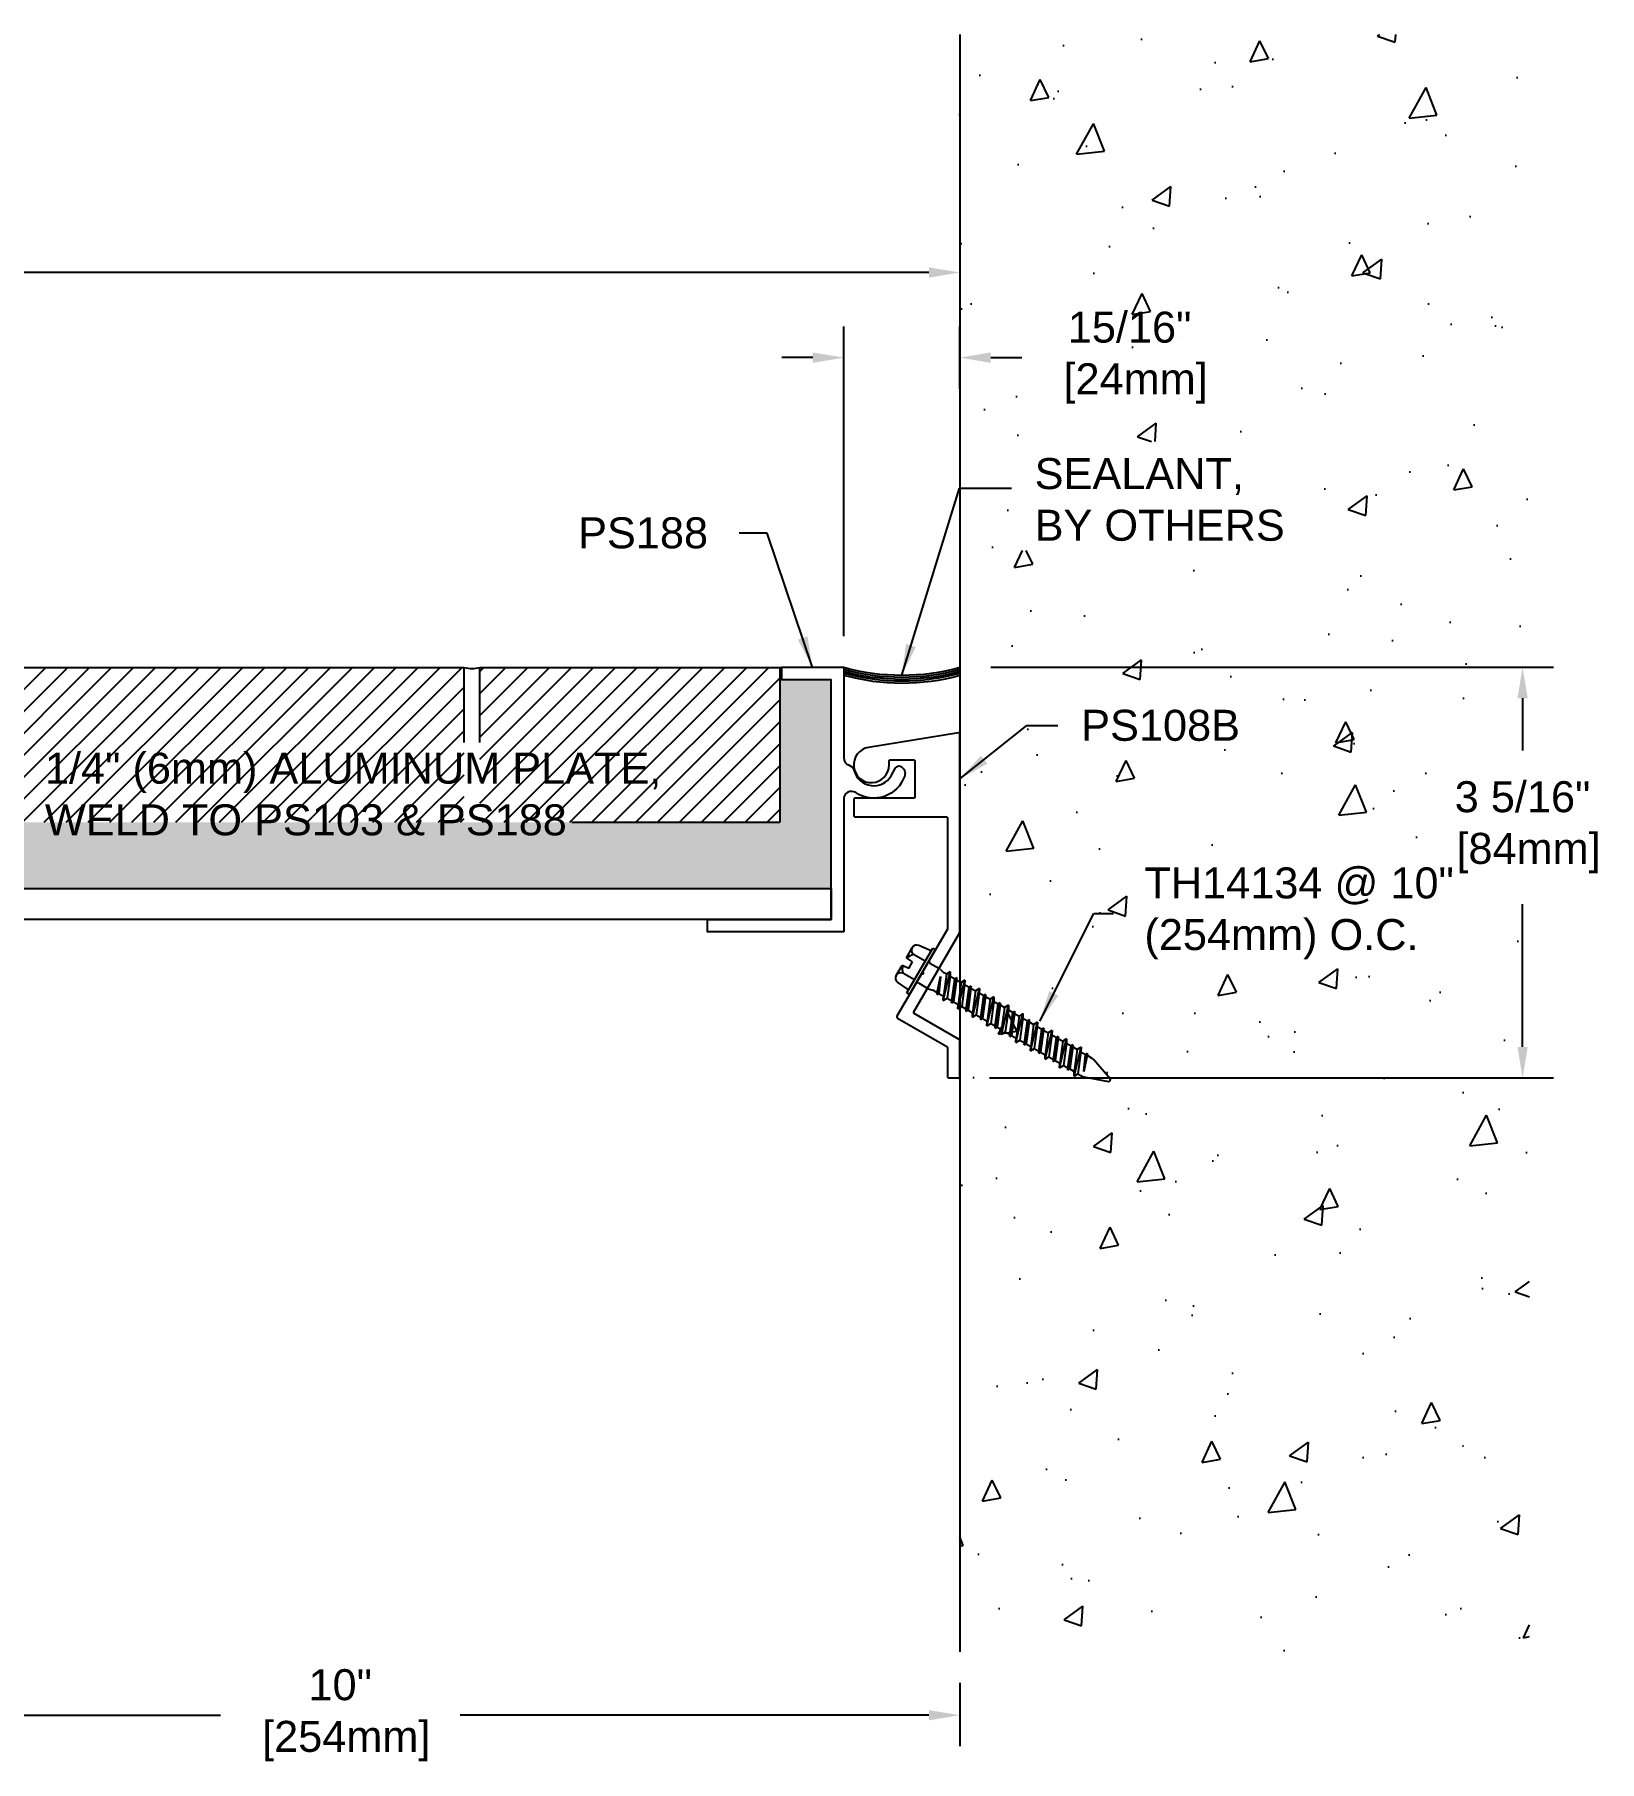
# Model space of a CAD drawing. Header units: inches. Extents: x -9.2 to 42.6, y -5.6 to 9.4.
# Drawn here: x 5.45 to 18.08, y -5.4 to 8.53 of the extents above; entities that cross this region are included whole.
import ezdxf

# ---------------------------------------------------------------- set-up
doc = ezdxf.new("R2010")
doc.units = ezdxf.units.IN
doc.header["$MEASUREMENT"] = 0
for name, color, linetype in [('ANCHORS', 4, 'Continuous'), ('CONDITIONS', 1, 'Continuous'), ('DIMENSIONS', 3, 'Continuous'), ('FILLERS', 2, 'Continuous'), ('METALS', 7, 'Continuous'), ('TEXT', 2, 'Continuous')]:
    doc.layers.add(name, color=color, linetype=linetype)
doc.styles.add('ARIAL', font='arial.ttf')
doc.dimstyles.new('Arial', dxfattribs={"dimtxt": 0.25, "dimasz": 0.25, "dimexe": 0.25, "dimexo": 0.25, "dimgap": 0.25, "dimtad": 0, "dimtih": 1, "dimtoh": 1, "dimdec": 4, "dimzin": 3, "dimdsep": 46, "dimlunit": 4, "dimtxsty": 'ARIAL', "dimcen": 0.25, "dimadec": 0, "dimazin": 0, "dimtfac": 1, "dimtdec": 4, "dimtofl": 0, "dimtmove": 0, "dimatfit": 3, "dimfxl": 0, "dimfrac": 2, "dimtolj": 1, "dimtzin": 0, "dimarcsym": 0})

# ---------------------------------------------------------------- blocks, each defined once
blk = doc.blocks.new('*D11')
at = {"layer": 'Defpoints', "color": 0}
for p in [(2.92, -4.52), (12.92, -4.52), (12.92, -5.03)]:
    blk.add_point(p, dxfattribs=at)
at = {"layer": 'DIMENSIONS', "color": 0, "lineweight": -2}
for p, q in [((2.92, -4.77), (2.92, -5.28)), ((12.92, -4.77), (12.92, -5.28)), ((3.17, -5.03), (6.954, -5.03)), ((12.67, -5.03), (8.887, -5.03))]:
    blk.add_line(p, q, dxfattribs=at)
at = {"layer": 'DIMENSIONS', "color": 0}
for points in [[(3.17, -4.989), (3.17, -5.072), (2.92, -5.03)], [(12.67, -4.989), (12.67, -5.072), (12.92, -5.03)]]:
    blk.add_solid(points, dxfattribs=at)
at = {"layer": 'DIMENSIONS', "color": 0, "insert": (7.92, -5.03), "char_height": 0.25, "attachment_point": 5, "style": 'ARIAL'}
blk.add_mtext('\\A1;10"\\P [254mm]', dxfattribs=at)
blk = doc.blocks.new('*D13')
at = {"layer": 'Defpoints', "color": 0}
for p in [(12.92, 7.545), (12.92, 6.608), (-4.72, 3.423)]:
    blk.add_point(p, dxfattribs=at)
at = {"layer": 'DIMENSIONS', "color": 0, "lineweight": -2}
for p, q in [((12.92, 7.295), (12.92, 6.358)), ((-4.72, 3.673), (-4.72, 6.858)), ((-4.47, 6.608), (3.134, 6.608)), ((12.67, 6.608), (5.067, 6.608))]:
    blk.add_line(p, q, dxfattribs=at)
at = {"layer": 'DIMENSIONS', "color": 0}
for points in [[(-4.47, 6.649), (-4.47, 6.566), (-4.72, 6.608)], [(12.67, 6.649), (12.67, 6.566), (12.92, 6.608)]]:
    blk.add_solid(points, dxfattribs=at)
at = {"layer": 'DIMENSIONS', "color": 0, "insert": (4.1, 6.608), "char_height": 0.25, "attachment_point": 5, "style": 'ARIAL'}
blk.add_mtext('\\A1;1\'-5 5/8"\\P [448mm]', dxfattribs=at)
blk = doc.blocks.new('Ps188')
blk.add_lwpolyline([(18.574, -31.102), (17.474, -31.102), (17.474, -31.002), (18.474, -31.002), (18.474, -29.067), (18.074, -29.067), (18.074, -28.967), (18.574, -28.967), (18.574, -29.697, 0.327484), (18.618, -29.757, -0.258273), (18.659, -29.801, 0.670674), (18.957, -29.841), (18.993, -29.779, -0.395294), (19.034, -29.766, -0.373564), (19.066, -29.842, -0.49567), (18.671, -29.978, 0.598932), (18.574, -30.03)], format="xyb", close=True)
blk = doc.blocks.new('sealant2')
for centre, radius, start, end in [((12.452, 5.137), 1.777, 254.708, 285.292), ((12.452, 5.121), 1.777, 254.708, 285.292), ((12.452, 5.105), 1.777, 254.708, 285.292), ((12.452, 5.09), 1.777, 254.708, 285.292), ((12.454, 5.058), 1.762, 254.5054, 285.3578)]:
    blk.add_arc(centre, radius, start, end)
blk = doc.blocks.new('*D25')
at = {"layer": 'Defpoints', "color": 0}
for p in [(12.92, 3.423), (12.91, 0.111), (17.461, 0.111)]:
    blk.add_point(p, dxfattribs=at)
at = {"layer": 'DIMENSIONS', "color": 0, "lineweight": -2}
for p, q in [((13.17, 3.423), (17.711, 3.423)), ((17.461, 3.173), (17.461, 2.753)), ((17.461, 0.361), (17.461, 1.512)), ((13.16, 0.111), (17.711, 0.111))]:
    blk.add_line(p, q, dxfattribs=at)
at = {"layer": 'DIMENSIONS', "color": 0}
for points in [[(17.42, 3.173), (17.503, 3.173), (17.461, 3.423)], [(17.42, 0.361), (17.503, 0.361), (17.461, 0.111)]]:
    blk.add_solid(points, dxfattribs=at)
at = {"layer": 'DIMENSIONS', "color": 0, "insert": (17.461, 2.133), "char_height": 0.25, "attachment_point": 5, "style": 'ARIAL'}
blk.add_mtext('\\A1;3 5/16"\\P [84mm]', dxfattribs=at)
blk = doc.blocks.new('*D26')
at = {"layer": 'Defpoints', "color": 0}
for p in [(12.92, 5.921), (12.92, 5.42), (11.983, 3.423)]:
    blk.add_point(p, dxfattribs=at)
at = {"layer": 'DIMENSIONS', "color": 0, "lineweight": -2}
for p, q in [((11.983, 3.673), (11.983, 6.171)), ((12.92, 5.67), (12.92, 6.171)), ((11.733, 5.921), (11.483, 5.921)), ((13.17, 5.921), (13.42, 5.921))]:
    blk.add_line(p, q, dxfattribs=at)
at = {"layer": 'DIMENSIONS', "color": 0}
for points in [[(11.733, 5.963), (11.733, 5.879), (11.983, 5.921)], [(13.17, 5.963), (13.17, 5.879), (12.92, 5.921)]]:
    blk.add_solid(points, dxfattribs=at)
at = {"layer": 'DIMENSIONS', "color": 0, "insert": (14.29, 5.921), "char_height": 0.25, "attachment_point": 5, "style": 'ARIAL'}
blk.add_mtext('\\A1;15/16"\\P [24mm]', dxfattribs=at)
blk = doc.blocks.new('PS108B')
blk.add_lwpolyline([(0.856, 1.174, 0.131652), (0.857, 1.179), (0.857, 2.775, 0.462664), (0.845, 2.785), (0.12, 2.666, 2.161396), (0.286, 2.525), (0.286, 2.556, -0.414214), (0.296, 2.566), (0.483, 2.566, -0.414214), (0.493, 2.556), (0.493, 2.267, -0.414214), (0.483, 2.257), (0.01, 2.257, 0.414214), (0, 2.247), (0, 2.117, 0.414214), (0.01, 2.107), (0.747, 2.107, -0.414214), (0.757, 2.097), (0.757, 1.206, -0.131652), (0.756, 1.201), (0.56, 0.863, 0.198912), (0.559, 0.855), (0.561, 0.848, -0.414214), (0.554, 0.836), (0.547, 0.834, 0.198912), (0.541, 0.829), (0.349, 0.497, 0.414214), (0.353, 0.483), (0.752, 0.253, -0.267949), (0.757, 0.244), (0.757, 0.01, 0.414214), (0.767, 0), (0.847, 0, 0.414214), (0.857, 0.01), (0.857, 0.302, 0.267949), (0.852, 0.311), (0.489, 0.52, -0.414214), (0.486, 0.534)], format="xyb", close=True)
blk = doc.blocks.new('TH14134')
for p, q in [((-0.129, 0.17), (-0.036, 0.17)), ((-0.031, 0.11), (-0.036, 0.17)), ((0.031, 0.11), (0.036, 0.17)), ((0.036, 0.17), (0.129, 0.17)), ((-0.209, 0), (-0.209, 0.025)), ((-0.209, 0.025), (0.209, 0.025)), ((-0.209, 0), (0.209, 0)), ((-0.18, 0.039), (-0.172, 0.133)), ((-0.086, 0.025), (-0.086, 0.133)), ((-0.031, 0.11), (0.031, 0.11)), ((0.086, 0.025), (0.086, 0.133)), ((0.18, 0.039), (0.172, 0.133)), ((0.209, 0.025), (0.209, 0)), ((-0.093, -0.015), (-0.093, -0.097)), ((-0.092, -0.11), (-0.084, -0.145)), ((0.092, -0.11), (0.084, -0.145)), ((0.093, -0.015), (0.093, -0.097)), ((-0.115, -0.26), (0.115, -0.193)), ((-0.115, -0.26), (-0.083, -0.243)), ((-0.115, -0.26), (-0.083, -0.278)), ((-0.098, -0.193), (0.043, -0.144)), ((-0.098, -0.193), (-0.083, -0.184)), ((-0.098, -0.193), (-0.083, -0.201)), ((-0.098, -0.328), (0.098, -0.26)), ((-0.083, -0.184), (0.043, -0.144)), ((0.043, -0.144), (-0.083, -0.201)), ((-0.083, -0.158), (-0.083, -0.184)), ((0.083, -0.175), (-0.083, -0.243)), ((-0.083, -0.201), (-0.083, -0.243)), ((0.083, -0.21), (-0.083, -0.278)), ((-0.083, -0.32), (0.083, -0.252)), ((0.083, -0.269), (-0.083, -0.336)), ((-0.083, -0.278), (-0.083, -0.32)), ((0.083, -0.158), (0.083, -0.175)), ((0.115, -0.193), (0.083, -0.175)), ((0.115, -0.193), (0.083, -0.21)), ((0.083, -0.21), (0.083, -0.252)), ((0.098, -0.26), (0.083, -0.252)), ((0.098, -0.26), (0.083, -0.269)), ((0.083, -0.269), (0.083, -0.311)), ((-0.115, -0.396), (0.115, -0.328)), ((-0.115, -0.396), (-0.083, -0.379)), ((-0.115, -0.396), (-0.083, -0.413)), ((-0.098, -0.328), (-0.083, -0.32)), ((-0.098, -0.328), (-0.083, -0.336)), ((-0.098, -0.464), (0.098, -0.396)), ((0.083, -0.311), (-0.083, -0.379)), ((-0.083, -0.336), (-0.083, -0.379)), ((0.083, -0.345), (-0.083, -0.413)), ((-0.083, -0.455), (0.083, -0.388)), ((0.083, -0.404), (-0.083, -0.472)), ((-0.083, -0.413), (-0.083, -0.455)), ((0.115, -0.328), (0.083, -0.311)), ((0.115, -0.328), (0.083, -0.345)), ((0.083, -0.345), (0.083, -0.388)), ((0.098, -0.396), (0.083, -0.388)), ((0.098, -0.396), (0.083, -0.404)), ((0.083, -0.404), (0.083, -0.446)), ((-0.115, -0.531), (0.115, -0.464)), ((-0.115, -0.531), (-0.083, -0.514)), ((-0.115, -0.531), (-0.083, -0.548)), ((-0.098, -0.464), (-0.083, -0.455)), ((-0.098, -0.464), (-0.083, -0.472)), ((-0.098, -0.599), (0.098, -0.531)), ((0.083, -0.446), (-0.083, -0.514)), ((-0.083, -0.472), (-0.083, -0.514)), ((0.083, -0.481), (-0.083, -0.548)), ((-0.083, -0.591), (0.083, -0.523)), ((0.083, -0.539), (-0.083, -0.607)), ((-0.083, -0.548), (-0.083, -0.591)), ((0.115, -0.464), (0.083, -0.446)), ((0.115, -0.464), (0.083, -0.481)), ((0.083, -0.481), (0.083, -0.523)), ((0.098, -0.531), (0.083, -0.523)), ((0.098, -0.531), (0.083, -0.539)), ((0.083, -0.539), (0.083, -0.582)), ((-0.115, -0.667), (0.115, -0.599)), ((-0.115, -0.667), (-0.083, -0.649)), ((-0.115, -0.667), (-0.083, -0.684)), ((-0.098, -0.599), (-0.083, -0.591)), ((-0.098, -0.599), (-0.083, -0.607)), ((-0.098, -0.734), (0.098, -0.667)), ((0.083, -0.582), (-0.083, -0.649)), ((-0.083, -0.607), (-0.083, -0.649)), ((0.083, -0.616), (-0.083, -0.684)), ((-0.083, -0.726), (0.083, -0.658)), ((0.083, -0.675), (-0.083, -0.743)), ((-0.083, -0.684), (-0.083, -0.726)), ((0.115, -0.599), (0.083, -0.582)), ((0.115, -0.599), (0.083, -0.616)), ((0.083, -0.616), (0.083, -0.658)), ((0.098, -0.667), (0.083, -0.658)), ((0.098, -0.667), (0.083, -0.675)), ((0.083, -0.675), (0.083, -0.717)), ((-0.115, -0.802), (0.115, -0.734)), ((-0.115, -0.802), (-0.083, -0.785)), ((-0.115, -0.802), (-0.083, -0.819)), ((-0.098, -0.734), (-0.083, -0.726)), ((-0.098, -0.734), (-0.083, -0.743)), ((-0.098, -0.87), (0.098, -0.802)), ((0.083, -0.717), (-0.083, -0.785)), ((-0.083, -0.743), (-0.083, -0.785)), ((0.083, -0.752), (-0.083, -0.819)), ((-0.083, -0.862), (0.083, -0.794)), ((0.083, -0.81), (-0.083, -0.878)), ((-0.083, -0.819), (-0.083, -0.862)), ((0.115, -0.734), (0.083, -0.717)), ((0.115, -0.734), (0.083, -0.752)), ((0.083, -0.752), (0.083, -0.794)), ((0.098, -0.802), (0.083, -0.794)), ((0.098, -0.802), (0.083, -0.81)), ((0.083, -0.81), (0.083, -0.853)), ((-0.115, -0.937), (0.115, -0.87)), ((-0.115, -0.937), (-0.083, -0.92)), ((-0.115, -0.937), (-0.083, -0.955)), ((-0.098, -0.87), (-0.083, -0.862)), ((-0.098, -0.87), (-0.083, -0.878)), ((-0.098, -1.005), (0.098, -0.937)), ((0.083, -0.853), (-0.083, -0.92)), ((-0.083, -0.878), (-0.083, -0.92)), ((0.083, -0.887), (-0.083, -0.955)), ((-0.083, -0.997), (0.083, -0.929)), ((0.083, -0.946), (-0.083, -1.013)), ((-0.083, -0.955), (-0.083, -0.997)), ((0.115, -0.87), (0.083, -0.853)), ((0.115, -0.87), (0.083, -0.887)), ((0.083, -0.887), (0.083, -0.929)), ((0.098, -0.937), (0.083, -0.929)), ((0.098, -0.937), (0.083, -0.946)), ((0.083, -0.946), (0.083, -0.988)), ((-0.115, -1.073), (0.115, -1.005)), ((-0.115, -1.073), (-0.083, -1.056)), ((-0.115, -1.073), (-0.083, -1.09)), ((-0.098, -1.005), (-0.083, -0.997)), ((-0.098, -1.005), (-0.083, -1.013)), ((-0.098, -1.141), (0.098, -1.073)), ((0.083, -0.988), (-0.083, -1.056)), ((-0.083, -1.013), (-0.083, -1.056)), ((0.083, -1.022), (-0.083, -1.09)), ((-0.083, -1.132), (0.083, -1.065)), ((0.083, -1.081), (-0.083, -1.149)), ((-0.083, -1.09), (-0.083, -1.132)), ((0.115, -1.005), (0.083, -0.988)), ((0.115, -1.005), (0.083, -1.022)), ((0.083, -1.022), (0.083, -1.065)), ((0.098, -1.073), (0.083, -1.065)), ((0.098, -1.073), (0.083, -1.081)), ((0.083, -1.081), (0.083, -1.123)), ((-0.115, -1.208), (0.115, -1.141)), ((-0.115, -1.208), (-0.083, -1.191)), ((-0.115, -1.208), (-0.083, -1.226)), ((-0.098, -1.141), (-0.083, -1.132)), ((-0.098, -1.141), (-0.083, -1.149)), ((-0.098, -1.276), (0.098, -1.208)), ((0.083, -1.123), (-0.083, -1.191)), ((-0.083, -1.149), (-0.083, -1.191)), ((0.083, -1.158), (-0.083, -1.226)), ((-0.083, -1.268), (0.083, -1.2)), ((0.083, -1.217), (-0.083, -1.284)), ((-0.083, -1.226), (-0.083, -1.268)), ((0.115, -1.141), (0.083, -1.123)), ((0.115, -1.141), (0.083, -1.158)), ((0.083, -1.158), (0.083, -1.2)), ((0.098, -1.208), (0.083, -1.2)), ((0.098, -1.208), (0.083, -1.217)), ((0.083, -1.217), (0.083, -1.259)), ((-0.115, -1.344), (0.115, -1.276)), ((-0.115, -1.344), (-0.083, -1.327)), ((-0.115, -1.344), (-0.083, -1.361)), ((-0.098, -1.276), (-0.083, -1.268)), ((-0.098, -1.276), (-0.083, -1.284)), ((-0.098, -1.411), (0.098, -1.344)), ((0.083, -1.259), (-0.083, -1.327)), ((-0.083, -1.284), (-0.083, -1.327)), ((0.083, -1.293), (-0.083, -1.361)), ((-0.083, -1.403), (0.083, -1.336)), ((0.083, -1.352), (-0.083, -1.42)), ((-0.083, -1.361), (-0.083, -1.403)), ((0.115, -1.276), (0.083, -1.259)), ((0.115, -1.276), (0.083, -1.293)), ((0.083, -1.293), (0.083, -1.336)), ((0.098, -1.344), (0.083, -1.336)), ((0.098, -1.344), (0.083, -1.352)), ((0.083, -1.352), (0.083, -1.394)), ((-0.115, -1.479), (0.115, -1.411)), ((-0.115, -1.479), (-0.083, -1.462)), ((-0.115, -1.479), (-0.083, -1.496)), ((-0.098, -1.411), (-0.083, -1.403)), ((-0.098, -1.411), (-0.083, -1.42)), ((0.083, -1.394), (-0.083, -1.462)), ((-0.083, -1.42), (-0.083, -1.462)), ((0.083, -1.429), (-0.083, -1.496)), ((-0.083, -1.496), (-0.083, -1.531)), ((-0.045, -1.528), (0.083, -1.471)), ((-0.045, -1.528), (0.098, -1.479)), ((0.083, -1.487), (-0.045, -1.528)), ((0.115, -1.411), (0.083, -1.394)), ((0.115, -1.411), (0.083, -1.429)), ((0.083, -1.429), (0.083, -1.471)), ((0.098, -1.479), (0.083, -1.471)), ((0.098, -1.479), (0.083, -1.487)), ((0.083, -1.487), (0.083, -1.531)), ((-0.08, -1.551), (-0.013, -1.742)), ((0.08, -1.551), (0.013, -1.742))]:
    blk.add_line(p, q)
for centre, radius, start, end in [((-0.129, 0.126), 0.0436, 9.285, 170.715), ((0, 0.051), 0.119, 107.4215, 136.0407), ((0, 0.051), 0.119, 43.9593, 72.5785), ((0.129, 0.126), 0.0436, 9.285, 170.715), ((-0.195, 0.04), 0.015, 270, 355), ((0.195, 0.04), 0.015, 185, 270), ((-0.108, -0.015), 0.0147, 0, 90), ((-0.031, -0.097), 0.062, 180, 191.9357), ((0.031, -0.097), 0.062, 348.0643, 0), ((0.108, -0.015), 0.0147, 90, 180), ((-0.145, -0.158), 0.062, 0, 11.9357), ((0.145, -0.158), 0.062, 168.0643, 180), ((-0.021, -1.531), 0.062, 180, 199.3058), ((0.021, -1.531), 0.062, 340.6942, 0), ((0, -1.736), 0.0141, 204.1001, 335.8999)]:
    blk.add_arc(centre, radius, start, end)

msp = doc.modelspace()

# ---------------------------------------------------------------- hatches: boundary and pattern name
at = {"layer": 'CONDITIONS'}
h = msp.add_hatch(dxfattribs=at)
h.set_pattern_fill('AR-CONC', color=256, scale=0.25, angle=15, style=0)
h.paths.add_polyline_path([(17.51799, 0.91692), (17.50259, 0.9277, -0.41056306), (17.49098, 0.97214), (17.51799, 1.01893), (17.51799, 8.52727), (12.92033, 8.52727), (12.92033, -4.51977), (17.51799, -4.51977)])
h.paths.add_polyline_path([(14.34454, 1.05097), (14.34454, 1.95295), (17.30811, 1.95295), (17.30811, 1.05097)], flags=16)
h.paths.add_polyline_path([(14.7592, 2.72086), (13.63719, 2.72086), (13.63719, 3.13528), (14.7592, 3.13528)], flags=16)
h.paths.add_polyline_path([(13.35668, 4.36637), (13.35668, 5.24397), (15.6129, 5.24397), (15.6129, 4.36637)], flags=16)
h.paths.add_polyline_path([(14.34695, 1.87496), (17.25298, 1.87496), (17.25298, 1.00075), (14.34695, 1.00075)], flags=24)
h.paths.add_polyline_path([(13.63429, 3.10206), (14.7656, 3.10206), (14.7656, 2.71854), (13.63429, 2.71854)], flags=24)
h.paths.add_polyline_path([(13.46136, 5.17782), (15.56078, 5.17782), (15.56078, 4.3732), (13.46136, 4.3732)], flags=8)
h = msp.add_hatch(dxfattribs=at)
h.set_pattern_fill('AR-SAND', color=256, scale=0.125, style=0)
h.paths.add_polyline_path([(11.88283, 3.3226), (11.48283, 3.3226), (11.48283, 3.4226), (11.46783, 3.4226), (11.46783, 2.1726), (9.78928, 2.1726), (5.43144, 2.1726), (-2.20807, 2.1726, -0.0519454), (-1.66773, 1.3876), (-1.66773, 1.6376), (11.88283, 1.6376)])
h.paths.add_polyline_path([(5.4742, 2.80251), (10.50558, 2.80251), (10.50558, 1.99634), (5.4742, 1.99634)], flags=25)
h = msp.add_hatch(dxfattribs=at)
h.set_pattern_fill('ANSI31', color=256, style=0)
h.paths.add_polyline_path([(4.92033, 3.4226), (4.92033, 3.29358), (4.92033, 2.91292), (4.92033, 2.1726), (5.43144, 2.1726), (8.92033, 2.1726), (8.92033, 2.81705), (8.92033, 3.4226)])
h.paths.add_polyline_path([(5.4742, 2.80251), (10.50558, 2.80251), (10.50558, 1.99634), (5.4742, 1.99634)], flags=9)
h.paths.add_polyline_path([(0.27251, 3.29739), (5.30388, 3.29739), (5.30388, 2.49123), (0.27251, 2.49123)], flags=9)
h = msp.add_hatch(dxfattribs=at)
h.set_pattern_fill('ANSI31', color=256, style=0)
h.paths.add_polyline_path([(9.04533, 3.4226), (9.04533, 2.81705), (9.04533, 2.1726), (9.78928, 2.1726), (11.46783, 2.1726), (11.46783, 3.4226)])
h.paths.add_polyline_path([(5.4742, 2.80251), (10.50558, 2.80251), (10.50558, 1.99634), (5.4742, 1.99634)], flags=9)

# ---------------------------------------------------------------- linework, layer by layer
for p, q in [((12.92033, 8.52727), (12.92033, -4.51977)), ((12.92033, 8.52727), (12.92033, -4.51977)), ((4.92033, 3.4226), (8.92033, 3.4226)), ((8.92033, 2.81705), (8.92033, 3.4226)), ((9.04533, 2.81705), (9.04533, 3.4226)), ((9.04533, 3.4226), (11.48283, 3.4226)), ((11.46783, 3.4226), (11.46783, 2.1726)), ((9.78928, 2.1726), (11.46783, 2.1726))]:
    msp.add_line(p, q, dxfattribs=at)
msp.add_arc((8.98283, 3.64819), 0.2341, 254.515091, 285.484909, dxfattribs=at)
at = {"layer": 'METALS'}
msp.add_lwpolyline([(11.88283, 1.6376), (11.88283, 1.3876), (-1.66773, 1.3876), (-1.66773, 1.6376)], close=True, dxfattribs=at)

# ---------------------------------------------------------------- block references
msp.add_blockref('PS108B', (12.06333, 0.1106))
at = {"layer": 'ANCHORS', "rotation": 60.00000000000024}
msp.add_blockref('TH14134', (12.61864, 0.96459), dxfattribs=at)
at = {"layer": 'FILLERS'}
msp.add_blockref('sealant2', (0, 0), dxfattribs=at)
at = {"layer": 'METALS'}
msp.add_blockref('Ps188', (-6.5912, 32.38989), dxfattribs=at)

# ---------------------------------------------------------------- texts
at = {"layer": 'TEXT', "char_height": 0.25, "style": 'ARIAL'}
for s, insert, attachment_point in [('\\A1;SEALANT,\\PBY OTHERS', (13.52386, 4.77551), 4), ('\\A1;PS188', (10.88807, 4.5061), 6), ('\\A1;PS108B', (13.89936, 2.95345), 4), ('1/4" (6mm) ALUMINUM PLATE,\\PWELD TO PS103 & PS188', (5.5367, 2.39943), 4)]:
    msp.add_mtext(s, dxfattribs=dict(at, insert=insert, attachment_point=attachment_point))
at = {"layer": 'TEXT', "insert": (14.40945, 1.43785), "char_height": 0.25, "width": 2.6649617, "attachment_point": 4, "style": 'ARIAL'}
msp.add_mtext('TH14134 @ 10" (254mm) O.C.', dxfattribs=at)

# ---------------------------------------------------------------- dimensions: what is measured, and where the dimension line sits
at = {"layer": 'DIMENSIONS'}
for base, p1, p2, picture, middle in [((12.92033, 6.60752), (-4.71967, 3.4226), (12.92033, 7.54456), '*D13', (4.10033, 6.60752)), ((12.92033, 5.92096), (11.98283, 3.4226), (12.92033, 5.4196), '*D26', (14.28971, 5.92096)), ((12.92033, -5.03029), (2.92033, -4.51977), (12.92033, -4.51977), '*D11', (7.92033, -5.03029))]:
    dim = msp.add_linear_dim(base=base, p1=p1, p2=p2, dimstyle='Arial', override={"dimpost": '\\X'}, dxfattribs=at)
    dim.commit()
    dim.dimension.update_dxf_attribs({"geometry": picture, "text_midpoint": middle, "dimtype": 160})
dim = msp.add_linear_dim(base=(17.46139, 0.1106), p1=(12.92033, 3.4226), p2=(12.91033, 0.1106), angle=90, dimstyle='Arial', override={"dimpost": '\\X'}, dxfattribs=at)
dim.commit()
dim.dimension.update_dxf_attribs({"geometry": '*D25', "text_midpoint": (17.46139, 2.13259), "dimtype": 160})

# ---------------------------------------------------------------- leaders
at = {"layer": 'TEXT', "annotation_type": 0, "has_hookline": 1}
for points, override, hookline_direction, text_width in [([(12.45158, 3.35967), (12.91825, 4.86926), (13.33636, 4.86926)], {"dimgap": 0.1875, "dimtad": 0}, 0, 1.97442), ([(11.73144, 3.4226), (11.36463, 4.5061), (11.13807, 4.5061)], {"dimgap": 0.25, "dimtad": 0}, 1, 1.00631), ([(12.92033, 2.52223), (13.46186, 2.95345), (13.71186, 2.95345)], {"dimgap": 0.1875, "dimtad": 0}, 0, 1.23602), ([(4.69229, 1.6376), (5.0992, 2.39943), (5.3492, 2.39943)], {"dimgap": 0.1875, "dimtad": 0}, 0, 4.90638), ([(13.56598, 0.56867), (14.00149, 1.43785), (14.15945, 1.43785)], {"dimgap": 0.25, "dimtad": 0}, 0, 2.47323)]:
    msp.add_leader(points, dimstyle='Arial', override=override, dxfattribs=dict(at, hookline_direction=hookline_direction, text_width=text_width))

doc.saveas('drawing.dxf')
